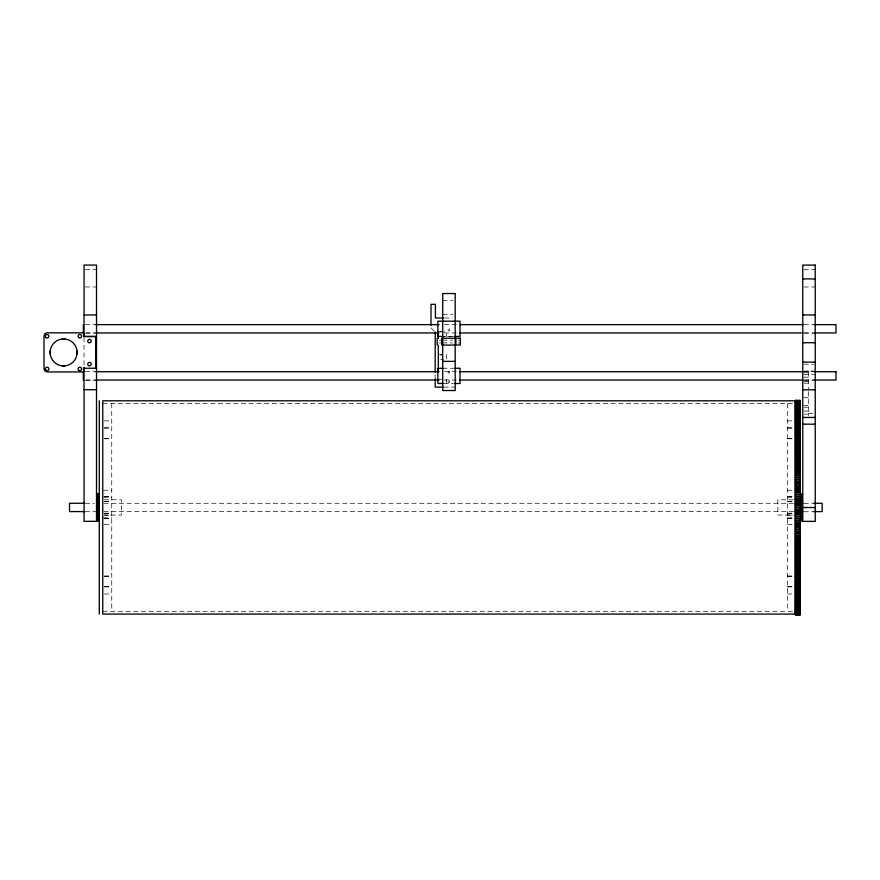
<?xml version="1.0" encoding="UTF-8"?>
<svg xmlns="http://www.w3.org/2000/svg" width="880" height="880" viewBox="0 0 880 880"><rect width="100%" height="100%" fill="white"/><g stroke="black" fill="none" stroke-linecap="round" stroke-linejoin="round"><path stroke-width="0.66" stroke-dasharray="4.4 3.3" d="M435.16 379.049L435.171 372.317M85.294 269.643L96.514 269.643M804.012 269.676L815.232 269.676M85.294 286.957L96.514 286.957M804.012 286.99L815.232 286.99M442.717 300.63L452.683 300.63M442.717 314.303L452.683 314.303M444.631 318.01L452.551 318.01M85.294 324.621L96.514 324.621M444.389 324.643L458.722 324.643M804.012 324.654L815.232 324.654M438.328 331.683L442.783 331.683M440.462 331.914L446.325 331.914L446.325 336.413M86.108 332.948L94.347 332.948M444.389 332.948L458.722 332.948M804.408 332.948L812.647 332.948M85.294 333.069L96.514 333.069M804.012 333.102L815.232 333.102M453.508 336.413L442.772 336.413L452.683 336.512M442.717 340.142L452.683 340.142M439.428 340.153L441.672 340.153M458.117 340.23L460.372 340.23M439.428 342.925L441.672 342.925M442.717 342.914L452.683 342.914M458.117 343.002L460.372 343.002M438.35 354.761L446.402 354.761L446.402 359.26L440.539 359.282M440.539 354.893L442.783 354.893M804.012 364.199L813.978 364.188M442.717 368.225L453.508 368.258M804.012 371.118L812.735 371.118M815.232 371.14L808.302 371.14L808.302 389.224M85.294 371.712L96.514 371.712M444.389 371.723L458.722 371.723M804.012 371.734L815.232 371.734M803.693 372.735L808.302 372.735M803.869 374.473L815.232 374.605M803.869 377.168L808.302 377.168M438.427 379.269L446.479 379.269L446.479 383.768L442.926 383.768M86.108 380.028L94.347 380.028M444.389 380.028L458.722 380.028M804.408 380.028L812.647 380.028M85.294 380.16L96.514 380.16M804.012 380.182L815.232 380.182M803.869 381.392L808.302 381.392M803.693 383.13L808.302 383.13M443.96 383.592L453.508 383.493M443.96 387.101L455.18 387.134M803.869 397.595L808.302 397.595M102.751 403.568L795.498 403.568M803.693 405.471L808.302 405.471M803.869 407.198L808.302 407.198M803.869 411.103L808.302 411.103M808.302 413.6L815.232 413.6M803.869 414.128L808.302 414.128M104.269 420.882L111.749 420.882M787.534 420.882L792.517 420.882M104.269 427.878L111.749 427.878M787.534 427.878L792.517 427.878M104.269 428.043L111.749 428.043M787.534 428.043L792.517 428.043M104.269 438.57L111.749 438.57M787.534 438.57L792.517 438.57M104.269 438.768L111.749 438.768M787.534 438.768L792.517 438.768M103.433 490.204L111.749 490.281M787.534 490.204L792.517 490.281M104.269 496.606L111.749 496.606M787.534 496.595L792.517 496.595M104.269 496.826L111.749 496.826M787.534 496.815L792.517 496.815M103.433 497.167L111.749 497.167M787.534 497.145L792.517 497.145M104.269 499.752L121.44 499.818L121.44 515.053L104.5 515.053M793.474 499.818L777.843 499.818L777.843 515.053L793.474 515.053M104.269 501.303L111.749 501.303M787.534 501.303L792.517 501.303M104.269 501.6L111.749 501.6M787.534 501.6L792.517 501.6M85.294 503.261L94.237 503.283M103.851 503.283L793.474 503.283M804.012 503.294L815.232 503.294M85.294 511.709L96.514 511.709M103.851 511.588L793.474 511.588M804.012 511.742L815.232 511.742M104.269 513.183L111.749 513.183M787.534 513.183L792.517 513.183M104.269 513.568L111.749 513.568M787.534 513.568L792.517 513.568M104.269 515.119L111.749 515.119M787.534 515.119L792.517 515.119M103.433 517.924L111.749 517.924M787.534 517.913L792.517 517.913M104.269 518.276L111.749 518.276M787.534 518.265L792.517 518.265M104.269 518.397L111.749 518.397M787.534 518.386L792.517 518.386M104.269 524.667L111.749 524.689M787.534 524.689L792.517 524.667M104.269 575.971L111.749 575.971M787.534 575.971L792.517 575.971M104.269 576.323L111.749 576.323M787.534 576.323L792.517 576.323M104.269 586.487L111.749 586.487M787.534 586.487L792.517 586.487M104.269 586.894L111.749 586.894M787.534 586.894L792.517 586.894M104.269 593.989L111.749 593.989M787.534 593.978L792.517 593.978M102.751 611.292L793.771 611.292M431.002 327.899L434.379 331.122M808.302 391.534L808.302 415.8M787.534 403.568L787.534 611.292M111.749 403.568L111.749 611.292M84.051 337.425L84.051 366.883M447.942 329.802C449.735 333.531 450.648 326.546 447.942 329.802M447.942 372.064C449.702 375.804 450.725 368.786 447.942 372.064M447.942 381.59C449.746 385.297 450.659 378.378 447.942 381.59"/><path stroke-width="1.32" d="M435.16 379.049L435.16 387.134L443.168 387.134M435.171 372.317L435.215 331.925M50.171 351.032L50.171 353.793M77.033 353.793A13.475 13.475 0 0 0 58.091 340.131A13.475 13.475 0 0 0 55.726 363.363A13.475 13.475 0 0 0 77.033 353.793L77.033 351.032M62.227 338.987L64.988 338.987M64.988 365.849L62.227 365.849M802.769 278.927L815.232 278.927M84.051 314.963L96.514 314.963M802.769 314.963L815.232 314.963M443.311 318.01L435.402 318.01L435.402 304.326L431.002 304.326L431.002 325.281M95.722 324.643L439.076 324.643M459.679 324.643L803.033 324.643M814.022 324.643L836 324.643L836 332.937L814.022 332.948M95.722 332.948L439.076 332.948M459.679 332.948L803.033 332.948M96.514 336.457L84.051 336.457L84.051 265.067L96.514 265.067L96.514 521.334L84.051 521.334L84.051 367.356M443.08 336.413L437.866 336.413L437.866 321.178L460.02 321.178L460.02 336.413L454.817 336.413M442.717 338.25L455.18 338.25M802.769 342.727L815.232 342.727M442.717 345.081L455.18 345.081M442.717 361.372L455.18 361.372M802.769 362.12L815.232 362.12M96.514 368.203L83.567 368.28L83.567 371.943L47.377 371.943A3.432 3.432 0 0 1 44.033 368.445L44 336.281A3.388 3.388 0 0 1 47.025 332.838L83.567 332.86L83.567 336.523L95.788 336.523L95.788 368.28M443.08 368.258L437.866 368.258L437.866 383.493L443.08 383.493M454.817 368.258L460.02 368.258L460.02 383.493L454.817 383.493M95.722 371.723L439.076 371.723M459.679 371.723L803.033 371.723M814.022 371.723L836 371.723M95.722 380.028L439.076 380.028M459.679 380.028L803.033 380.028M814.022 380.028L836 380.028L836 371.734M84.051 389.708L96.514 389.708M802.769 389.807L815.232 389.807M799.997 400.367L795.498 400.312L795.498 485.397M795.498 400.466L799.997 400.873M795.498 401.126L799.997 401.049M795.498 401.665L799.997 401.665M795.498 401.764L799.997 401.764M795.498 402.039L799.997 402.039M795.498 402.138L799.997 402.138M795.498 402.457L799.997 402.457M795.498 402.589L799.997 402.567M795.498 402.919L799.997 402.919M795.498 403.04L799.997 403.04M795.498 403.557L799.997 403.414M795.498 404.118L799.997 403.964M795.498 404.558L799.997 404.558M795.498 404.712L799.997 404.712M795.498 405.185L799.997 405.185M795.498 405.361L799.997 405.361M795.498 405.856L799.997 405.856M795.498 406.043L799.997 406.043M795.498 406.582L799.997 406.582M795.498 406.769L799.997 406.769M795.498 407.341L799.997 407.341M795.498 407.539L799.997 407.539M795.498 408.144L799.997 408.144M795.498 408.353L799.997 408.353M795.498 408.98L799.997 408.98M795.498 409.211L799.997 409.211M795.498 409.871L799.997 409.871M795.498 410.102L799.997 410.102M795.498 410.795L799.997 410.795M795.498 411.037L799.997 411.037M795.498 411.752L799.997 411.752M795.498 412.016L799.997 412.016M795.498 412.764L799.997 412.764M795.498 413.028L799.997 413.028M795.498 413.809L799.997 413.809M795.498 414.084L799.997 414.084M795.498 414.887L799.997 414.887M795.498 415.173L799.997 415.173M795.498 416.009L799.997 416.009M795.498 416.306L799.997 416.306M795.498 417.164L799.997 417.164M795.498 417.472L799.997 417.472M802.769 417.461L815.232 417.461M795.498 418.363L799.997 418.363M795.498 418.682L799.997 418.682M795.498 419.276L799.997 419.276M795.498 419.606L799.997 419.606M795.498 419.925L799.997 419.925M795.498 420.871L799.997 420.871M795.498 421.212L799.997 421.212M795.498 421.729L799.997 421.729M795.498 422.18L799.997 422.18M795.498 422.521L799.997 422.521M795.498 423.522L799.997 423.522M795.498 423.874L799.997 423.874M802.769 424.182L815.232 424.182M795.498 424.897L799.997 424.897M795.498 425.26L799.997 425.26M795.498 426.316L799.997 426.316M795.498 426.69L799.997 426.69M795.498 427.757L799.997 427.757M795.498 428.142L799.997 428.142M795.498 429.242L799.997 429.242M795.498 429.627L799.997 429.627M795.498 430.749L799.997 430.749M795.498 431.145L799.997 431.145M795.498 432.289L799.997 432.289M795.498 432.696L799.997 432.696M795.498 433.873L799.997 433.873M795.498 434.28L799.997 434.28M795.498 434.489L799.997 434.489M795.498 435.479L799.997 435.479M795.498 435.897L799.997 435.897M795.498 437.107L799.997 437.107M795.498 437.547L799.997 437.547M795.498 438.779L799.997 438.779M795.498 439.219L799.997 439.318M795.498 440.473L799.997 440.473M795.498 440.913L799.997 440.913M795.498 442.189L799.997 442.189M795.498 442.64L799.997 442.64M795.498 443.938L799.997 443.938M795.498 444.4L799.997 444.4M795.498 445.72L799.997 445.72M795.498 446.182L799.997 446.182M795.498 447.513L799.997 447.513M795.498 447.986L799.997 447.986M795.498 449.35L799.997 449.35M795.498 449.823L799.997 449.823M795.498 451.198L799.997 451.198M795.498 451.682L799.997 451.682M795.498 453.068L799.997 453.068M795.498 453.563L799.997 453.563M795.498 454.971L799.997 454.971M795.498 455.466L799.997 455.466M795.498 456.885L799.997 456.885M795.498 457.391L799.997 457.391M795.498 458.821L799.997 458.821M795.498 459.338L799.997 459.338M795.498 460.79L799.997 460.79M795.498 461.296L799.997 461.296M795.498 462.77L799.997 462.77M795.498 463.287L799.997 463.287M795.498 464.761L799.997 464.761M795.498 465.289L799.997 465.289M795.498 466.774L799.997 466.774M795.498 467.302L799.997 467.302M795.498 468.809L799.997 468.809M795.498 469.348L799.997 469.348M795.498 470.866L799.997 470.866M795.498 471.394L799.997 471.394M795.498 472.923L799.997 472.923M795.498 473.462L799.997 473.462M795.498 474.969L799.997 475.002M795.498 475.552L799.997 475.552M795.498 477.092L799.997 477.092M795.498 477.642L799.997 477.642M795.498 479.204L799.997 479.204M795.498 479.754L799.997 479.754M795.498 481.316L799.997 481.316M795.498 481.877L799.997 481.877M795.498 482.68L799.997 482.68M795.498 483.45L799.997 483.45M795.498 484L799.997 484M799.997 485.584L795.498 485.584L795.498 487.52M795.498 486.145L799.997 486.145M799.997 487.729L795.498 487.729L795.498 491.777L799.997 491.777M795.498 488.29L799.997 488.29M795.498 489.643L799.997 489.643M795.498 489.885L799.997 489.885M795.498 490.446L799.997 490.446M799.997 492.052L795.498 492.052L795.498 496.056M795.498 492.613L799.997 492.613M795.498 494.219L799.997 494.219M795.498 494.78L799.997 494.78M799.997 496.397L795.498 496.397L795.498 514.459L799.997 514.459M795.498 496.958L799.997 496.958M795.498 498.575L799.997 498.575M795.498 499.147L799.997 499.147M795.498 499.741L799.997 499.741M795.498 500.753L799.997 500.753M795.498 501.325L799.997 501.325M795.498 502.942L799.997 502.942M84.623 503.283L69.509 503.283L69.509 511.577L84.623 511.588M798.809 503.283L802.923 503.283M813.912 503.283L822.151 503.283L822.151 511.577L813.912 511.588M795.498 503.514L799.997 503.514M795.498 504.053L799.997 504.053M795.498 505.131L799.997 505.131M795.498 505.703L799.997 505.703M795.498 507.32L799.997 507.32M802.769 507.518L815.232 507.518M795.498 507.892L799.997 507.892M795.498 509.509L799.997 509.509M795.498 510.081L799.997 510.081M795.498 511.159L799.997 511.159M795.498 511.698L802.923 511.588M795.498 512.27L799.997 512.27M795.498 513.887L799.997 513.887M795.498 516.065L799.997 516.065M799.997 516.637L795.498 516.637L795.498 514.844M795.498 518.254L799.997 518.254M799.997 518.815L795.498 518.815L795.498 517M795.498 520.421L799.997 520.421M799.997 520.993L795.498 520.993L795.498 519.156M795.498 522.599L799.997 522.599M799.997 523.16L795.498 523.16L795.498 521.301M795.498 524.766L799.997 524.766M799.997 525.327L795.498 525.327L795.498 523.435M799.997 525.569L795.498 525.569L795.498 527.483L799.997 527.483M795.498 526.922L799.997 526.922M795.498 529.067L799.997 529.067M799.997 529.628L795.498 529.628L795.498 527.692M795.498 531.212L799.997 531.212M795.498 531.762L799.997 531.762M795.498 531.916L799.997 531.916M795.498 533.335L799.997 533.335M795.498 533.896L799.997 533.896M795.498 535.458L799.997 535.458M795.498 536.107L799.997 536.008M795.498 537.57L799.997 537.57M795.498 538.109L799.997 538.109M795.498 539.66L799.997 539.66M795.498 540.21L799.997 540.243M795.498 541.75L799.997 541.75M795.498 542.289L799.997 542.289M795.498 542.883L799.997 542.883M795.498 543.818L799.997 543.818M795.498 544.346L799.997 544.346M795.498 544.907L799.997 544.907M795.498 545.864L799.997 545.864M795.498 546.337L799.997 546.403M795.498 547.91L799.997 547.91M795.498 548.438L799.997 548.438M795.498 549.923L799.997 549.923M795.498 550.451L799.997 550.451M795.498 551.925L799.997 551.925M795.498 552.442L799.997 552.442M795.498 553.916L799.997 553.916M795.498 554.422L799.997 554.422M795.498 555.874L799.997 555.874M795.498 556.391L799.997 556.391M795.498 557.821L799.997 557.821M795.498 558.085L799.997 558.085M795.498 558.327L799.997 558.327M795.498 559.746L799.997 559.746M795.498 560.241L799.997 560.241M795.498 560.516L799.997 560.516M795.498 561.649L799.997 561.649M795.498 562.144L799.997 562.144M795.498 563.53L799.997 563.53M795.498 564.014L799.997 564.014M795.498 565.389L799.997 565.389M795.498 565.862L799.997 565.862M795.498 567.215L799.997 567.215M795.498 567.688L799.997 567.688M795.498 569.03L799.997 569.03M795.498 569.492L799.997 569.492M795.498 570.812L799.997 570.812M795.498 571.274L799.997 571.274M795.498 572.561L799.997 572.561M795.498 573.023L799.997 573.023M795.498 574.299L799.997 574.299M795.498 574.739L799.997 574.739M795.498 575.993L799.997 575.993M795.498 576.433L799.997 576.433M795.498 577.665L799.997 577.665M795.498 578.105L799.997 578.105M795.498 579.315L799.997 579.315M795.498 579.733L799.997 579.733M795.498 580.932L799.997 580.932M795.498 581.339L799.997 581.339M795.498 582.274L799.997 582.274M795.498 582.516L799.997 582.516M795.498 582.923L799.997 582.923M795.498 584.067L799.997 584.067M795.498 584.463L799.997 584.463M795.498 585.585L799.997 585.585M795.498 585.695L799.997 585.695M795.498 585.97L799.997 585.97M795.498 587.07L799.997 587.07M795.498 587.455L799.997 587.455M795.498 588.522L799.997 588.522M795.498 588.896L799.997 588.896M795.498 589.534L799.997 589.534M795.498 589.952L799.997 589.952M795.498 590.315L799.997 590.315M795.498 591.338L799.997 591.338M795.498 591.69L799.997 591.69M795.498 592.691L799.997 592.691M795.498 593.032L799.997 593.032M795.498 594L799.997 594M795.498 594.341L799.997 594.341M795.498 595.287L799.997 595.287M795.498 595.606L799.997 595.606M795.498 596.53L799.997 596.53M795.498 596.849L799.997 596.849M795.498 597.74L799.997 597.74M795.498 598.048L799.997 598.048M795.498 598.906L799.997 598.906M795.498 599.203L799.997 599.203M795.498 600.039L799.997 600.039M795.498 600.325L799.997 600.325M795.498 601.128L799.997 601.128M795.498 601.403L799.997 601.403M795.498 602.184L799.997 602.184M795.498 602.448L799.997 602.448M795.498 603.196L799.997 603.196M795.498 603.46L799.997 603.46M795.498 604.175L799.997 604.175M795.498 604.417L799.997 604.417M795.498 605.11L799.997 605.11M795.498 605.341L799.997 605.341M795.498 606.001L799.997 606.001M795.498 606.232L799.997 606.232M795.498 606.859L799.997 606.859M795.498 607.068L799.997 607.068M795.498 607.673L799.997 607.673M795.498 607.871L799.997 607.871M795.498 608.443L799.997 608.443M795.498 608.63L799.997 608.63M795.498 609.169L799.997 609.169M795.498 609.345L799.997 609.345M795.498 609.851L799.997 609.851M795.498 610.027L799.997 610.027M795.498 610.5L799.997 610.5M795.498 610.654L799.997 610.654M795.498 611.094L799.997 611.094M795.498 611.248L799.997 611.248M795.498 611.655L799.997 611.655M795.498 611.798L799.997 611.798M795.498 612.172L799.997 612.172M795.498 612.293L799.997 612.293M795.498 612.645L799.997 612.755M795.498 613.074L799.997 613.074L795.498 613.261M795.498 613.448L799.997 613.448M795.498 613.547L799.997 613.547M795.498 613.789L799.997 613.789M795.498 613.877L799.997 613.877M795.498 614.086L799.997 614.152M795.498 614.394L799.997 614.339M795.498 614.548L799.997 614.592M802.076 493.581L802.076 521.279M800.69 493.581L800.69 521.279M799.997 400.301L799.997 614.911M795.498 529.815L795.498 614.911M441.672 338.118L441.672 344.938M438.284 331.683L438.328 338.426M438.284 345.158L438.328 372.108M437.173 338.118L437.173 344.938M99.286 400.807L99.286 614.064M98.593 493.581L98.593 521.279M97.207 493.581L97.207 521.279M83.358 324.654L83.358 332.937M83.358 371.734L83.358 380.017M815.232 265.1L802.769 265.1L802.769 521.367L815.232 521.367L815.232 265.1M455.18 293.546L442.717 293.546L442.717 390.522L455.18 390.522L455.18 293.546M460.372 338.184L455.873 338.184L455.873 345.015L460.372 345.026L460.372 338.195M795.146 400.807L102.751 400.807L102.751 614.064L795.146 614.064L795.146 400.807M799.997 401.335L795.498 401.335L799.997 401.423M799.997 614.702L795.498 614.746L799.997 614.823M46.101 370.348A1.727 1.727 0 0 0 48.84 369.127A1.727 1.727 0 0 0 46.409 367.367A1.727 1.727 0 0 0 46.101 370.348M78.837 370.348A1.727 1.727 0 0 0 81.576 369.127A1.727 1.727 0 0 0 79.145 367.367A1.727 1.727 0 0 0 78.837 370.348M46.101 337.612A1.727 1.727 0 0 0 48.84 336.391A1.727 1.727 0 0 0 46.409 334.631A1.727 1.727 0 0 0 46.101 337.612M78.837 337.612A1.727 1.727 0 0 0 81.576 336.391A1.727 1.727 0 0 0 79.145 334.631A1.727 1.727 0 0 0 78.837 337.612M88.605 365.596A1.727 1.727 0 0 0 91.201 364.1A1.727 1.727 0 0 0 88.605 362.593A1.727 1.727 0 0 0 88.605 365.596M88.605 342.562A1.727 1.727 0 0 0 91.201 341.055A1.727 1.727 0 0 0 88.605 339.559A1.727 1.727 0 0 0 88.605 342.562"/></g></svg>
